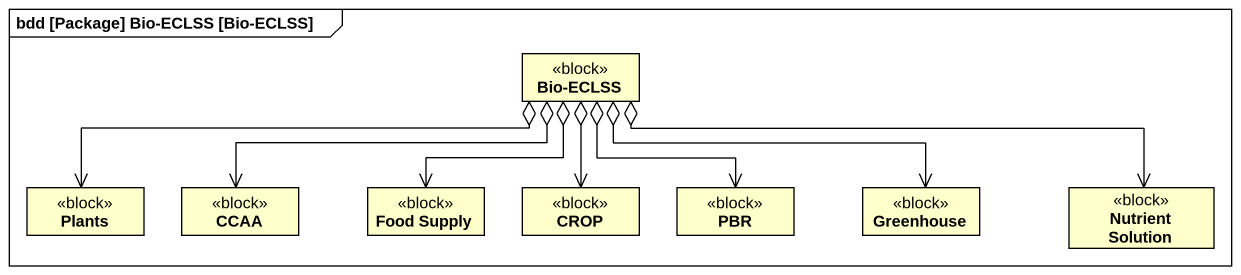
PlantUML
@startuml
mainframe bdd [Package] Bio-ECLSS [Bio-ECLSS]
hide circle
hide empty members
class "Bio-ECLSS" as Bio_ECLSS <<block>>
class Plants <<block>>
class CCAA <<block>>
class "Food Supply" as Food_Supply <<block>>
class CROP <<block>>
class PBR <<block>>
class Greenhouse <<block>>
class "Nutrient Solution" as Nutrient_Solution <<block>>
Bio_ECLSS o-left-> Plants
Bio_ECLSS o-left-> CCAA
Bio_ECLSS o--> Food_Supply
Bio_ECLSS o--> CROP
Bio_ECLSS o--> PBR
Bio_ECLSS o-right-> Greenhouse
Bio_ECLSS o-right-> Nutrient_Solution
@enduml
